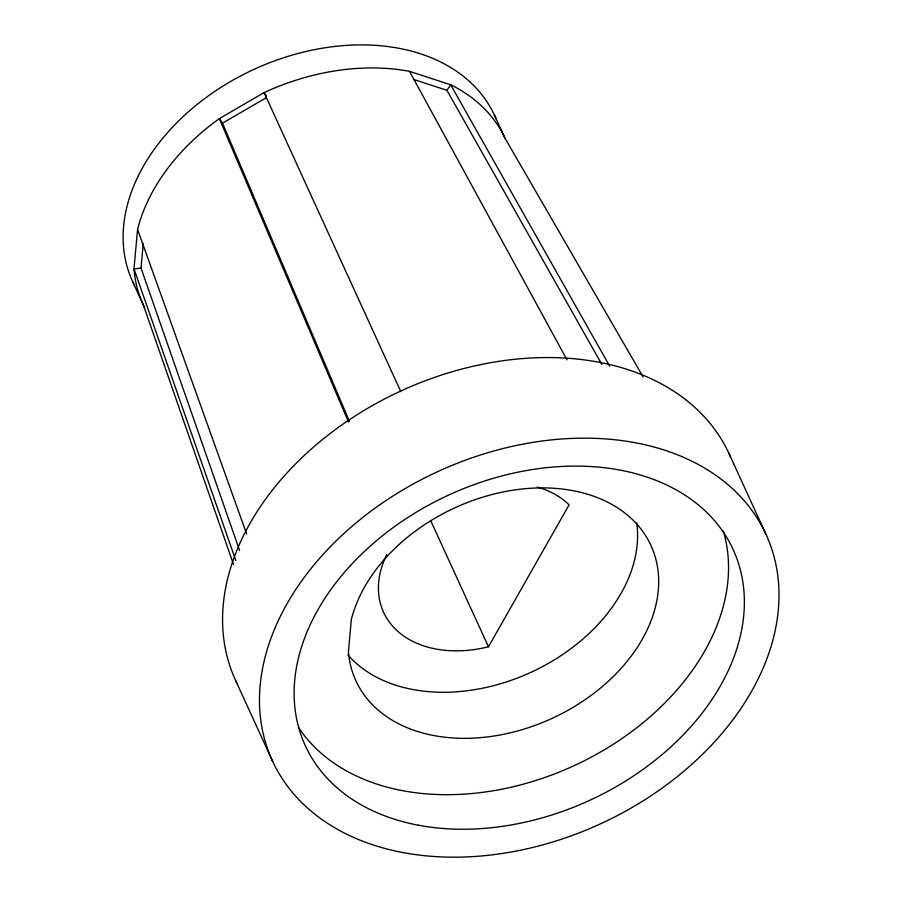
<?xml version="1.0" encoding="UTF-8"?>
<svg xmlns="http://www.w3.org/2000/svg" width="902" height="902" viewBox="0 0 902 902"><rect width="100%" height="100%" fill="white"/><g stroke="black" fill="none" stroke-linecap="round" stroke-linejoin="round"><path stroke-width="1.35" d="M643.103 376.957L504.928 138.074A199.128 142.268 -24.6 0 0 450.673 84.777L409.508 71.337A199.128 142.268 -24.6 0 0 264.083 92.602L219.344 118.613A199.128 142.268 -24.6 0 0 137.566 229.401L133.992 268.841A199.128 142.268 -24.6 0 0 144.568 307.537M239.628 550.603L141.028 268.142L143.249 243.653M386.755 554.572A108.612 77.606 -24.6 0 0 488.467 646.79L569.094 504.849A108.612 77.606 -24.6 0 0 537.242 487.069M601.837 364.442L446.941 90.335L450.673 84.777L609.718 366.223M349.469 421.392L222.501 123.157L266.034 97.856M141.028 268.142L133.992 268.841L235.839 560.593M413.736 79.489L446.941 90.335M266.451 96.018L264.083 92.602L400.815 391.637M222.501 123.157L219.344 118.613L348.522 422.035M409.508 71.337L567.042 359.898M728.839 453.187L765.753 533.804M494.386 115.039L504.928 138.074M431.055 521.39L488.467 646.79M132.842 282.044L143.384 305.068L233.55 564.584M235.817 680.92L272.731 761.525M137.566 229.401L246.641 533.939M236.989 683.366A271.536 194.009 -24.6 0 1 401.277 390.791A271.536 194.009 -24.6 0 1 730.507 456.919M134.646 285.731A199.128 142.268 -24.6 0 1 253.541 69.567A199.128 142.268 -24.6 0 1 496.044 118.793M636.711 522.923A162.292 115.952 -24.6 0 1 530.421 672.565A162.292 115.952 -24.6 0 1 347.856 654.863M723.381 531.154A235.332 168.144 -24.6 0 1 574.416 765.527A235.332 168.144 -24.6 0 1 298.506 727.407M351.34 619.494L348.431 651.65A162.292 115.952 -24.6 0 0 577.224 704.812A162.292 115.952 -24.6 0 0 596.03 497.081A162.292 115.952 -24.6 0 0 351.34 619.494M402.856 852.537A271.536 194.009 -24.6 0 0 778.55 583.199A271.536 194.009 -24.6 0 0 376.303 507.262A271.536 194.009 -24.6 0 0 402.856 852.537M418.37 825.217A235.332 168.144 -24.6 0 0 743.981 591.791A235.332 168.144 -24.6 0 0 395.369 525.979A235.332 168.144 -24.6 0 0 418.37 825.217"/></g></svg>
